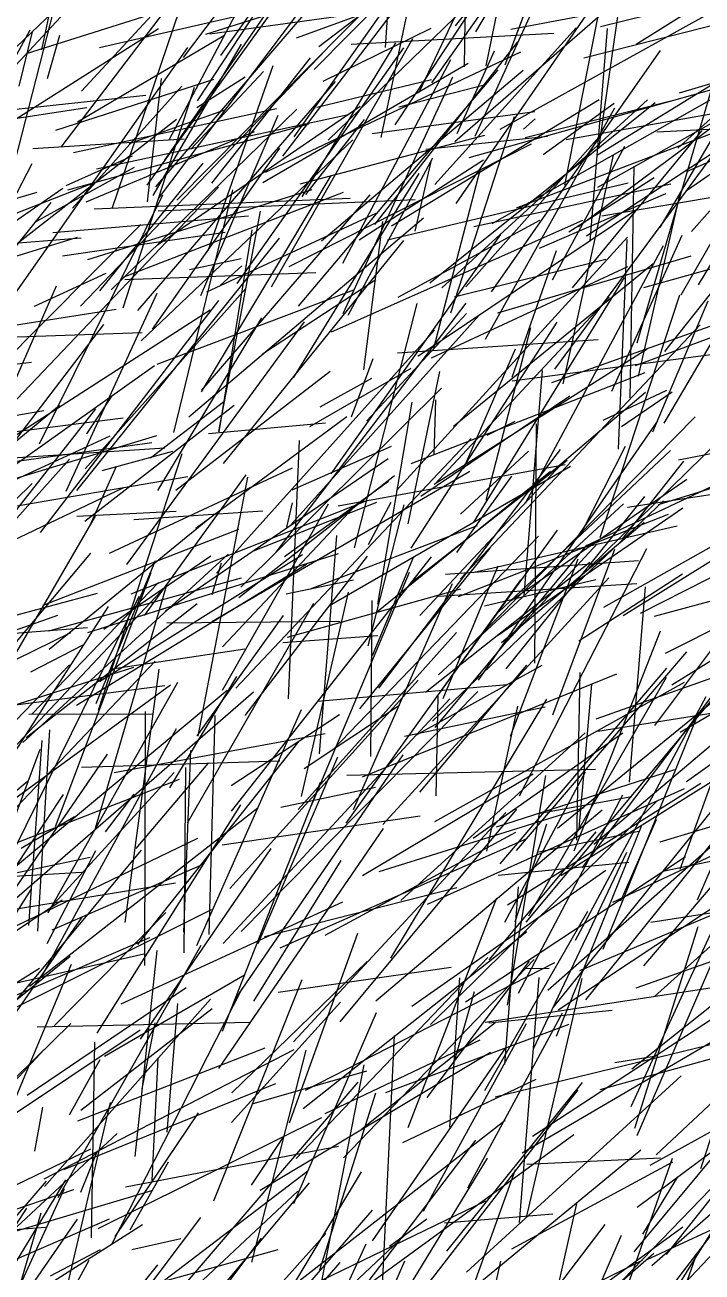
# Model space of a CAD drawing. Header units: metres. Extents: x 0 to 1019, y 0 to 619.
# Drawn here: x 760.2 to 811.9, y 203.3 to 298.4 of the extents above; entities that cross this region are included whole.
import ezdxf

# ---------------------------------------------------------------- set-up
doc = ezdxf.new("R2010")
doc.units = ezdxf.units.M

msp = doc.modelspace()

# ---------------------------------------------------------------- linework, layer by layer
at = {"color": 176}
for p, q in [((758.433, 295.654), (778.173, 314.459)), ((792.99, 289.482), (806.436, 301.183)), ((792.095, 247.022), (796.311, 257.131)), ((764.464, 209.368), (765.727, 212.516))]:
    msp.add_line(p, q, dxfattribs=at)
at = {"color": 109}
for p, q in [((794.588, 297.845), (804.332, 314.276)), ((793.845, 278.42), (804.371, 290.279)), ((791.416, 263.369), (807.675, 273.681)), ((782.55, 246.822), (796.991, 248.083))]:
    msp.add_line(p, q, dxfattribs=at)
at = {"color": 196}
for p, q in [((764.515, 293.338), (782.256, 312.511)), ((797.69, 284.44), (816.677, 291.679)), ((790.179, 273.129), (806.866, 284.341)), ((778.115, 200.282), (796.82, 214.856))]:
    msp.add_line(p, q, dxfattribs=at)
at = {"color": 96}
for p, q in [((790.275, 293.259), (799.372, 312.393)), ((793.283, 254.805), (809.287, 261.086)), ((797.934, 239.606), (807.633, 258.447)), ((796.809, 229.952), (802.952, 241.425))]:
    msp.add_line(p, q, dxfattribs=at)
at = {"color": 193}
for p, q in [((773.378, 292.597), (785.764, 311.499)), ((755.518, 227.758), (773.402, 236.371))]:
    msp.add_line(p, q, dxfattribs=at)
at = {"color": 20}
for p, q in [((761.498, 296.492), (764.463, 310.7)), ((808.662, 236.08), (820.43, 239.65))]:
    msp.add_line(p, q, dxfattribs=at)
at = {"color": 241}
for p, q in [((793.049, 298.325), (802.574, 310.189)), ((804.078, 259.286), (810.153, 277.796)), ((765.58, 237.133), (771.023, 255.685)), ((803.602, 235.907), (822.401, 251.837)), ((756.854, 234.961), (771.985, 240.872))]:
    msp.add_line(p, q, dxfattribs=at)
at = {"color": 162}
for p, q in [((771.193, 289.632), (781.77, 309.575)), ((765.805, 246.139), (772.208, 265.705)), ((781.414, 215.744), (798.481, 229.262))]:
    msp.add_line(p, q, dxfattribs=at)
at = {"color": 143}
msp.add_line((787.717, 296.662), (788.547, 310.029), dxfattribs=at)
at = {"color": 216}
for p, q in [((772.294, 295.901), (782.222, 309.05)), ((758.574, 253.122), (765.743, 255.062))]:
    msp.add_line(p, q, dxfattribs=at)
at = {"color": 126}
for p, q in [((775.157, 296.043), (783.879, 308.457)), ((792.014, 278.34), (807.696, 292.662)), ((775.117, 278.546), (776.744, 280.016)), ((798.364, 226.417), (800.199, 226.454))]:
    msp.add_line(p, q, dxfattribs=at)
at = {"color": 99}
for p, q in [((803.986, 288.922), (806.778, 308.536)), ((800.433, 278.933), (805.948, 289.14)), ((759.631, 224.116), (769.106, 235.46))]:
    msp.add_line(p, q, dxfattribs=at)
at = {"color": 129}
for p, q in [((752.147, 287.441), (770.636, 307.26)), ((782.631, 296.75), (792.425, 304.214)), ((778.481, 228.869), (793.147, 232.602)), ((761.134, 221.976), (777.366, 222.337))]:
    msp.add_line(p, q, dxfattribs=at)
at = {"color": 235}
for p, q in [((762.955, 289.071), (777.337, 307.918)), ((792.887, 267.773), (808.13, 280.188)), ((744.128, 253.991), (762.852, 269.385)), ((802.991, 258.657), (820.603, 266.976)), ((753.708, 194.453), (763.33, 210.302)), ((768.347, 204.993), (772.102, 205.834))]:
    msp.add_line(p, q, dxfattribs=at)
at = {"color": 94}
for p, q in [((770.875, 288.071), (784.486, 307.803)), ((760.798, 288.97), (772.339, 289.709)), ((784.714, 237.513), (798.018, 256.057)), ((802.48, 237.113), (803.45, 248.12)), ((768.69, 198.008), (785.616, 217.748))]:
    msp.add_line(p, q, dxfattribs=at)
at = {"color": 198}
for p, q in [((787.379, 289.811), (791.089, 307.468)), ((779.88, 288.381), (789.536, 301.011)), ((811.753, 211.185), (817.945, 229.945))]:
    msp.add_line(p, q, dxfattribs=at)
at = {"color": 221}
for p, q in [((791.231, 293.977), (800.613, 307.255)), ((797.361, 271.238), (813.879, 273.435))]:
    msp.add_line(p, q, dxfattribs=at)
at = {"color": 150}
for p, q in [((793.74, 295.19), (793.913, 307.805)), ((753.985, 274.418), (769.143, 274.92)), ((765.629, 246.637), (770.159, 257.539)), ((802.096, 235.407), (808.679, 252.184)), ((797.022, 231.289), (811.764, 240.568)), ((805.043, 231.489), (814.441, 235.915))]:
    msp.add_line(p, q, dxfattribs=at)
at = {"color": 122}
for p, q in [((806.814, 296.904), (823.746, 307.557)), ((774.452, 286.309), (781.974, 295.874))]:
    msp.add_line(p, q, dxfattribs=at)
at = {"color": 93}
for p, q in [((783.323, 289.606), (801.316, 307.003)), ((790.4, 262.457), (801.757, 270.105)), ((779.062, 196.611), (789.191, 206.081))]:
    msp.add_line(p, q, dxfattribs=at)
at = {"color": 252}
for p, q in [((794.545, 289.896), (802.059, 306.408)), ((772.757, 279.743), (776.701, 280.565)), ((780.187, 260.075), (780.622, 261.95)), ((771.026, 252.783), (784.238, 252.906)), ((807.904, 211.441), (827.585, 222.309))]:
    msp.add_line(p, q, dxfattribs=at)
at = {"color": 191}
for p, q in [((788.435, 290.761), (798.088, 305.367)), ((776.379, 278.662), (789.116, 296.644)), ((786.702, 250.308), (789.871, 257.858))]:
    msp.add_line(p, q, dxfattribs=at)
at = {"color": 11}
for p, q in [((795.394, 295.267), (797.326, 304.712)), ((807.944, 229.974), (819.199, 231.711))]:
    msp.add_line(p, q, dxfattribs=at)
at = {"color": 244}
for p, q in [((769.533, 286.163), (782.507, 304.23)), ((772.35, 227.615), (772.482, 241.755)), ((787.721, 216.973), (801.713, 222.187))]:
    msp.add_line(p, q, dxfattribs=at)
at = {"color": 77}
for p, q in [((780.739, 289.852), (790.849, 304.188)), ((750.474, 240.52), (765.224, 258.089)), ((808.023, 203.782), (820.002, 214.293))]:
    msp.add_line(p, q, dxfattribs=at)
at = {"color": 238}
for p, q in [((793.101, 284.754), (806.18, 303.732)), ((774.49, 254.938), (775.192, 257.376)), ((782.392, 200.22), (786.083, 219.076))]:
    msp.add_line(p, q, dxfattribs=at)
at = {"color": 84}
for p, q in [((796.841, 295.351), (800.094, 303.98)), ((810.012, 288.984), (815.52, 293.964)), ((788.534, 262.888), (806.162, 282.199)), ((765.011, 252.05), (784.124, 258.073)), ((808.849, 233.841), (821.894, 236.582)), ((807.333, 206.182), (810.011, 210.534))]:
    msp.add_line(p, q, dxfattribs=at)
at = {"color": 236}
for p, q in [((801.385, 286.163), (804.818, 303.566)), ((750.503, 187.494), (764.212, 207.32))]:
    msp.add_line(p, q, dxfattribs=at)
at = {"color": 40}
for p, q in [((770.398, 285.159), (783.697, 302.807)), ((782.044, 238.818), (789.53, 256.651)), ((766.341, 236.862), (768.531, 239.734))]:
    msp.add_line(p, q, dxfattribs=at)
at = {"color": 130}
for p, q in [((771.779, 285.023), (788.43, 301.825)), ((793.662, 264.523), (797.628, 273.695))]:
    msp.add_line(p, q, dxfattribs=at)
at = {"color": 57}
for p, q in [((760.318, 296.199), (774.586, 300.714)), ((795.471, 267.104), (797.587, 268.165)), ((776.996, 245.732), (786.328, 257.865)), ((786.587, 242.592), (786.687, 254.49))]:
    msp.add_line(p, q, dxfattribs=at)
at = {"color": 33}
for p, q in [((765.898, 296.67), (784.826, 301.009)), ((788.151, 283.054), (804.008, 292.705)), ((780.319, 246.999), (781.157, 266.691)), ((802.712, 259.753), (806.007, 266.262)), ((760.505, 229.702), (761.519, 243.825))]:
    msp.add_line(p, q, dxfattribs=at)
at = {"color": 76}
for p, q in [((773.99, 297.678), (784.709, 301.072)), ((786.957, 223.964), (804.234, 238.516)), ((762.265, 200.24), (779.508, 204.99))]:
    msp.add_line(p, q, dxfattribs=at)
at = {"color": 23}
for p, q in [((782.257, 294.983), (788.071, 300.855)), ((776.947, 199.822), (795.35, 208.718))]:
    msp.add_line(p, q, dxfattribs=at)
at = {"color": 54}
msp.add_line((802.822, 295.871), (822.413, 300.82), dxfattribs=at)
at = {"color": 88}
for p, q in [((758.583, 284.624), (762.429, 299.62)), ((777.663, 223.932), (784.332, 234.677))]:
    msp.add_line(p, q, dxfattribs=at)
at = {"color": 115}
for p, q in [((774.298, 297.715), (792.458, 300.202)), ((780.354, 279.955), (798.831, 289.317)), ((774.824, 256.579), (791.448, 275.116)), ((767.84, 229.948), (770.448, 249.246))]:
    msp.add_line(p, q, dxfattribs=at)
at = {"color": 105}
for p, q in [((780.926, 297.391), (787.977, 299.956)), ((765.269, 205.891), (765.533, 220.82))]:
    msp.add_line(p, q, dxfattribs=at)
at = {"color": 3}
msp.add_line((796.444, 290.434), (813.495, 299.858), dxfattribs=at)
at = {"color": 14}
for p, q in [((797.277, 298.054), (809.311, 300.35)), ((796.297, 233.547), (806.265, 234.526))]:
    msp.add_line(p, q, dxfattribs=at)
at = {"color": 144}
for p, q in [((804.103, 298.251), (812.885, 300.445)), ((756.689, 235.723), (770.125, 249.859)), ((758.896, 233.605), (765.168, 234.916))]:
    msp.add_line(p, q, dxfattribs=at)
at = {"color": 63}
for p, q in [((766.867, 284.391), (771.992, 299.514)), ((808.086, 267.362), (812.318, 277.331)), ((774.199, 267.219), (783.132, 268.042)), ((779.732, 238.733), (786.939, 240.25)), ((798.137, 212.37), (816.509, 223.15))]:
    msp.add_line(p, q, dxfattribs=at)
at = {"color": 70}
for p, q in [((770.199, 286.04), (781.617, 299.32)), ((747.756, 244.236), (763.697, 252.058))]:
    msp.add_line(p, q, dxfattribs=at)
at = {"color": 98}
for p, q in [((810.124, 293.199), (829.359, 299.027)), ((808.667, 282.932), (815.53, 294.713)), ((806.364, 269.916), (806.669, 287.625)), ((785.115, 268.499), (786.774, 272.95))]:
    msp.add_line(p, q, dxfattribs=at)
at = {"color": 124}
for p, q in [((750.471, 279.469), (760.615, 298)), ((776.522, 254.722), (788.389, 264.014)), ((755.939, 231.269), (775.641, 247.663)), ((800.089, 224.764), (814.541, 237.525))]:
    msp.add_line(p, q, dxfattribs=at)
at = {"color": 73}
for p, q in [((759.05, 290.913), (770.395, 298.103)), ((765.002, 280.499), (782.117, 285.834)), ((796.344, 250.696), (803.838, 258.816)), ((768.599, 212.096), (770.286, 227.797))]:
    msp.add_line(p, q, dxfattribs=at)
at = {"color": 161}
for p, q in [((759.762, 293.711), (760.772, 297.852)), ((764.221, 291.005), (775.38, 297.576)), ((779.366, 258.174), (793.863, 277.165))]:
    msp.add_line(p, q, dxfattribs=at)
at = {"color": 132}
for p, q in [((782.958, 294.09), (791.176, 298.128)), ((791.089, 278.705), (808.269, 292.458)), ((783.432, 254.12), (801.825, 264.74)), ((798.648, 230.442), (809.134, 248.649)), ((809.146, 204.612), (821.529, 220.259))]:
    msp.add_line(p, q, dxfattribs=at)
at = {"color": 237}
for p, q in [((785.074, 296.911), (800.547, 297.756)), ((750.578, 209.375), (763.701, 222.239))]:
    msp.add_line(p, q, dxfattribs=at)
at = {"color": 159}
for p, q in [((791.46, 286.223), (802.239, 298.174)), ((803.038, 282.305), (818.004, 292.169)), ((764.793, 264.521), (777.065, 278.292)), ((795.295, 222.343), (814.283, 225.236))]:
    msp.add_line(p, q, dxfattribs=at)
at = {"color": 169}
msp.add_line((803.318, 281.875), (804.641, 298.111), dxfattribs=at)
at = {"color": 82}
for p, q in [((803.883, 288.464), (819.739, 298.228)), ((769.542, 284.901), (770.621, 294.304)), ((806.153, 261.606), (820.594, 263.844))]:
    msp.add_line(p, q, dxfattribs=at)
at = {"color": 79}
msp.add_line((761.926, 294.288), (762.869, 297.607), dxfattribs=at)
at = {"color": 41}
for p, q in [((769.995, 285.374), (776.732, 296.925)), ((769.267, 190.741), (783.157, 206.225))]:
    msp.add_line(p, q, dxfattribs=at)
at = {"color": 251}
for p, q in [((779.004, 278.405), (789.782, 297.354)), ((770.321, 281.616), (785.782, 292.19)), ((787.495, 237.398), (804.752, 256.213)), ((784.24, 222.36), (797.732, 238.567))]:
    msp.add_line(p, q, dxfattribs=at)
at = {"color": 184}
for p, q in [((781.355, 285.264), (788.502, 297.014)), ((790.79, 288.906), (800.054, 289.893)), ((792.194, 207.042), (800.474, 207.732))]:
    msp.add_line(p, q, dxfattribs=at)
at = {"color": 200}
for p, q in [((786.886, 283.172), (797.797, 297.092)), ((795.329, 274.421), (805.198, 292.051))]:
    msp.add_line(p, q, dxfattribs=at)
at = {"color": 8}
for p, q in [((758.945, 277.165), (772.616, 296.65)), ((774.079, 278.021), (787.005, 284.022)), ((787.019, 253.594), (800.3, 264.36)), ((775.83, 232.517), (790.198, 248.428))]:
    msp.add_line(p, q, dxfattribs=at)
at = {"color": 123}
for p, q in [((764.45, 276.927), (783.181, 296.497)), ((791.563, 239.596), (791.734, 247.207))]:
    msp.add_line(p, q, dxfattribs=at)
at = {"color": 1}
for p, q in [((778.554, 287.165), (798.02, 296.319)), ((795.799, 278.034), (808.683, 296.426)), ((802.45, 251.421), (810.355, 256.534)), ((811.497, 231.658), (817.44, 245.415)), ((767.018, 241.38), (783.109, 244.354))]:
    msp.add_line(p, q, dxfattribs=at)
at = {"color": 22}
for p, q in [((793.166, 290.112), (796.012, 296.402)), ((803.89, 244.518), (815.178, 246.335)), ((768.821, 228.262), (781.131, 243.772)), ((793.979, 209.695), (801.214, 223.046)), ((808.405, 199.638), (816.12, 212.043)), ((776.672, 196.439), (786.711, 207.989))]:
    msp.add_line(p, q, dxfattribs=at)
at = {"color": 12}
for p, q in [((802.421, 283.007), (820.658, 296.607)), ((767.826, 278.965), (782.398, 279.508)), ((761.595, 254.123), (776.508, 259.923)), ((780.23, 251.686), (793.446, 255.381)), ((784.502, 211.997), (799.057, 227.104)), ((793.007, 219.551), (794.491, 224.674))]:
    msp.add_line(p, q, dxfattribs=at)
at = {"color": 17}
for p, q in [((772.851, 288.897), (778.393, 294.841)), ((764.929, 267.203), (766.845, 270.099)), ((768.308, 254.989), (786.312, 262.116)), ((775.268, 250.97), (785.344, 261.666)), ((761.678, 210.397), (780.736, 220.248))]:
    msp.add_line(p, q, dxfattribs=at)
at = {"color": 29}
msp.add_line((774.177, 281.186), (779.132, 295.297), dxfattribs=at)
at = {"color": 185}
for p, q in [((778.344, 286.361), (794.003, 295.476)), ((780.723, 208.516), (787.011, 223.076))]:
    msp.add_line(p, q, dxfattribs=at)
at = {"color": 62}
for p, q in [((781.071, 276.94), (796.309, 294.946)), ((781.943, 267.757), (789.662, 272.2)), ((768.68, 235.574), (774.17, 242.06))]:
    msp.add_line(p, q, dxfattribs=at)
at = {"color": 6}
for p, q in [((782.827, 281.913), (798.209, 294.93)), ((771.565, 267.315), (776.062, 285.798))]:
    msp.add_line(p, q, dxfattribs=at)
at = {"color": 187}
for p, q in [((784.454, 280.224), (792.695, 295.758)), ((760.947, 212.503), (761.57, 215.85))]:
    msp.add_line(p, q, dxfattribs=at)
at = {"color": 146}
for p, q in [((811.59, 278.574), (821.8, 295.513)), ((776.677, 255.512), (791.983, 270.695))]:
    msp.add_line(p, q, dxfattribs=at)
at = {"color": 215}
for p, q in [((762.56, 290.361), (774.625, 294.247)), ((758.62, 230.835), (771.693, 232.966)), ((782.7, 203.457), (786.961, 216.946)), ((749.654, 204.697), (763.936, 209.582))]:
    msp.add_line(p, q, dxfattribs=at)
at = {"color": 178}
for p, q in [((768.808, 276.612), (783.888, 294.059)), ((760.036, 243.671), (775.699, 258.028))]:
    msp.add_line(p, q, dxfattribs=at)
at = {"color": 210}
for p, q in [((773.325, 292.078), (776.989, 294.414)), ((801.967, 278.324), (811.825, 290.307)), ((794.464, 256.662), (809.959, 260.19))]:
    msp.add_line(p, q, dxfattribs=at)
at = {"color": 53}
for p, q in [((782.469, 292.11), (791.209, 294.211)), ((787.124, 254.214), (789.744, 269.609))]:
    msp.add_line(p, q, dxfattribs=at)
at = {"color": 157}
for p, q in [((784.488, 276.379), (792.842, 294.422)), ((794.082, 288.265), (813.697, 293.756)), ((791.484, 244.815), (803.074, 258.701)), ((766.214, 252.309), (774.387, 257.901)), ((753.907, 204.742), (769.871, 209.503)), ((790.922, 192.55), (810.38, 206.729))]:
    msp.add_line(p, q, dxfattribs=at)
at = {"color": 121}
for p, q in [((806.901, 274.132), (812.688, 293.893)), ((769.927, 275.183), (779.641, 288.981)), ((797.236, 244.133), (802.389, 257.669)), ((797.585, 229.985), (800, 237.459)), ((779.679, 228.006), (798.493, 236.334))]:
    msp.add_line(p, q, dxfattribs=at)
at = {"color": 46}
for p, q in [((810.695, 287.209), (826.911, 294.42)), ((772.717, 268.493), (790.599, 283.684)), ((745.164, 202.504), (761.671, 220.264))]:
    msp.add_line(p, q, dxfattribs=at)
at = {"color": 91}
msp.add_line((756.428, 291.614), (769.434, 293.021), dxfattribs=at)
at = {"color": 214}
for p, q in [((763.822, 284.406), (772.18, 293.714)), ((763.339, 262.822), (770.299, 277.925)), ((773.229, 259.997), (784.768, 268.519))]:
    msp.add_line(p, q, dxfattribs=at)
at = {"color": 173}
for p, q in [((767.698, 276.799), (773.127, 293.629)), ((781.032, 238.543), (793.129, 252.048))]:
    msp.add_line(p, q, dxfattribs=at)
at = {"color": 243}
for p, q in [((788.723, 292.149), (795.344, 293.831)), ((758.852, 209.61), (765.219, 212.685))]:
    msp.add_line(p, q, dxfattribs=at)
at = {"color": 194}
for p, q in [((795.84, 283.237), (813.976, 293.533)), ((745.431, 289.124), (764.932, 292.082)), ((780.897, 211.952), (795.504, 227.278)), ((787.456, 201.704), (788.381, 221.313)), ((803.418, 194.887), (821.49, 214.056))]:
    msp.add_line(p, q, dxfattribs=at)
at = {"color": 67}
for p, q in [((763.92, 288.65), (779.384, 292.018)), ((773.332, 244.167), (779.922, 253.345)), ((751.6, 199.335), (767.251, 213.84))]:
    msp.add_line(p, q, dxfattribs=at)
at = {"color": 166}
for p, q in [((798.365, 289.793), (810.078, 292.754)), ((775.267, 247.652), (783.366, 261.872))]:
    msp.add_line(p, q, dxfattribs=at)
at = {"color": 56}
for p, q in [((799.736, 288.507), (805.146, 292.419)), ((753.892, 262.096), (770.253, 267.072)), ((775.263, 221.659), (782.746, 240.637)), ((797.846, 224.539), (805.817, 239.664))]:
    msp.add_line(p, q, dxfattribs=at)
at = {"color": 19}
for p, q in [((801.493, 289.636), (815.31, 292.089)), ((785.707, 282.006), (795.172, 288.096)), ((806.774, 272.414), (822.327, 278.208)), ((793.427, 256.133), (811.712, 275.522))]:
    msp.add_line(p, q, dxfattribs=at)
at = {"color": 21}
for p, q in [((803.899, 286.004), (815.51, 292.547)), ((799.46, 281.366), (809.081, 285.538)), ((762.063, 250.79), (774.296, 260.806)), ((788.104, 227.227), (800.009, 246.958)), ((806.895, 213.701), (813.216, 228.238)), ((798.224, 190.344), (802.305, 208.511)), ((750.386, 192.758), (760.341, 208.156))]:
    msp.add_line(p, q, dxfattribs=at)
at = {"color": 34}
for p, q in [((752.17, 275.921), (771.76, 291.187)), ((783.568, 264.149), (796.492, 282.414)), ((755.757, 262.006), (766.696, 267.039)), ((795.58, 222.275), (805.001, 223.263))]:
    msp.add_line(p, q, dxfattribs=at)
at = {"color": 141}
for p, q in [((765.656, 287.401), (784.881, 291.565)), ((788.629, 273.371), (803.933, 274.385)), ((765.195, 260.276), (767.181, 264.736)), ((798.915, 213.639), (818.39, 226.376))]:
    msp.add_line(p, q, dxfattribs=at)
at = {"color": 170}
msp.add_line((766.791, 278.192), (780.936, 291.962), dxfattribs=at)
at = {"color": 250}
for p, q in [((768.179, 289.339), (775.534, 291.937)), ((777.548, 216.109), (786.275, 218.633)), ((771.263, 189.085), (784.248, 203.999))]:
    msp.add_line(p, q, dxfattribs=at)
at = {"color": 68}
for p, q in [((773.615, 277.748), (779.526, 291.498)), ((787.857, 281.993), (806.217, 286.339)), ((758.308, 196.988), (761.44, 207.806))]:
    msp.add_line(p, q, dxfattribs=at)
at = {"color": 188}
for p, q in [((781.64, 285.451), (786.103, 291.162)), ((746.892, 251.021), (764.98, 252.435)), ((758.798, 231.144), (777.634, 247.52)), ((769.016, 221.036), (778.977, 235.579)), ((806.711, 214.249), (811.557, 229.624)), ((806.913, 208.229), (819.667, 217.746)), ((792.724, 191.464), (804.451, 206.916))]:
    msp.add_line(p, q, dxfattribs=at)
at = {"color": 49}
for p, q in [((786.698, 290.099), (799.089, 291.782)), ((786.061, 272.086), (787.49, 283.388)), ((789.653, 255.861), (801.573, 265.198)), ((771.262, 240.2), (776.355, 248.693))]:
    msp.add_line(p, q, dxfattribs=at)
at = {"color": 192}
msp.add_line((792.699, 276.43), (797.546, 291.396), dxfattribs=at)
at = {"color": 47}
msp.add_line((798.242, 290.434), (799.108, 291.23), dxfattribs=at)
at = {"color": 36}
for p, q in [((763.476, 285.807), (781.851, 290.834)), ((756.99, 222.215), (774.433, 230.934))]:
    msp.add_line(p, q, dxfattribs=at)
at = {"color": 217}
for p, q in [((764.864, 284.905), (777.701, 290.254)), ((786.71, 205.662), (796.879, 220.375))]:
    msp.add_line(p, q, dxfattribs=at)
at = {"color": 147}
for p, q in [((800.628, 272.127), (814.226, 290.573)), ((766.657, 258.094), (780.614, 264.607)), ((808.351, 212.223), (821.964, 224.98))]:
    msp.add_line(p, q, dxfattribs=at)
at = {"color": 60}
for p, q in [((808.411, 290.234), (822.284, 290.952)), ((794.447, 283.023), (809.477, 286.274))]:
    msp.add_line(p, q, dxfattribs=at)
at = {"color": 74}
for p, q in [((769.075, 274.302), (785.203, 289.617)), ((803.229, 256.99), (813.188, 266.709)), ((780.386, 214.651), (785.591, 229.129))]:
    msp.add_line(p, q, dxfattribs=at)
at = {"color": 95}
for p, q in [((781.204, 286.277), (795.283, 289.966)), ((809.001, 273.479), (820.055, 287.408)), ((750.592, 249.971), (765.6, 269.101)), ((761.478, 225.783), (771.768, 244.74))]:
    msp.add_line(p, q, dxfattribs=at)
at = {"color": 224}
for p, q in [((763.338, 286.144), (768.412, 288.4)), ((775.004, 267.391), (778.18, 284.173))]:
    msp.add_line(p, q, dxfattribs=at)
at = {"color": 253}
for p, q in [((784.848, 276.261), (791.309, 288.254)), ((797.366, 271.531), (800.744, 281.187)), ((775.001, 218.8), (787.549, 237.1))]:
    msp.add_line(p, q, dxfattribs=at)
at = {"color": 233}
for p, q in [((801.247, 271.015), (805.088, 288.46)), ((752.888, 260.572), (772.636, 263.948)), ((808.216, 224.287), (827.522, 241.654))]:
    msp.add_line(p, q, dxfattribs=at)
at = {"color": 231}
for p, q in [((810.264, 277.797), (816.64, 288.937)), ((810.18, 244.454), (823.571, 252.316)), ((788.867, 231.617), (802.938, 244.399)), ((790.596, 207.931), (798.467, 222.228)), ((783.097, 215.361), (794.936, 220.991))]:
    msp.add_line(p, q, dxfattribs=at)
at = {"color": 175}
for p, q in [((810.737, 285.807), (814.864, 288.673)), ((752.735, 281.205), (764.491, 282.156)), ((808.223, 253.299), (826.323, 258.195)), ((802.516, 226.283), (812.502, 230.471))]:
    msp.add_line(p, q, dxfattribs=at)
at = {"color": 42}
for p, q in [((756.349, 279.361), (760.768, 287.819)), ((798.461, 207.445), (802.697, 225.66))]:
    msp.add_line(p, q, dxfattribs=at)
at = {"color": 125}
for p, q in [((760.962, 283.347), (768.555, 287.546)), ((789.714, 223.544), (804.504, 233.928)), ((792.611, 214.333), (793.381, 225.708)), ((777.504, 204.04), (781.651, 220.204))]:
    msp.add_line(p, q, dxfattribs=at)
at = {"color": 75}
for p, q in [((765.907, 278.114), (773.797, 287.848)), ((791.464, 263.359), (804.753, 277.623)), ((789.656, 258.494), (800.804, 275.709)), ((769.773, 265.381), (775.358, 269.642)), ((770.922, 253.712), (787.919, 265.327)), ((784.756, 241.179), (803.712, 241.618)), ((789.029, 213.149), (799.209, 217.994))]:
    msp.add_line(p, q, dxfattribs=at)
at = {"color": 213}
for p, q in [((789.972, 282.66), (791.212, 288.064)), ((777.635, 258.279), (787.037, 262.002)), ((789.162, 244.148), (799.89, 246.381)), ((800.516, 223.483), (816.106, 242.818))]:
    msp.add_line(p, q, dxfattribs=at)
at = {"color": 156}
for p, q in [((791.402, 273.735), (794.946, 287.411)), ((804.214, 283.829), (820.768, 286.612))]:
    msp.add_line(p, q, dxfattribs=at)
at = {"color": 44}
for p, q in [((753.378, 281.648), (765.642, 286.41)), ((798.522, 262.722), (807.545, 270.373))]:
    msp.add_line(p, q, dxfattribs=at)
at = {"color": 155}
for p, q in [((773.663, 270.41), (783.561, 286.901)), ((773.308, 228.17), (781.307, 246.167)), ((761.698, 209.807), (774.351, 224.101)), ((792.385, 204.876), (802.723, 217.743))]:
    msp.add_line(p, q, dxfattribs=at)
at = {"color": 111}
for p, q in [((780.685, 271.459), (790.284, 287.05)), ((769.341, 201.519), (781.774, 210.992))]:
    msp.add_line(p, q, dxfattribs=at)
at = {"color": 117}
for p, q in [((801.68, 282.609), (808.187, 286.737)), ((795.614, 227.099), (803.778, 236.851)), ((807.672, 204.25), (815.907, 208.081))]:
    msp.add_line(p, q, dxfattribs=at)
at = {"color": 172}
for p, q in [((741.558, 279.804), (761.137, 285.641)), ((749.712, 273.985), (767.168, 276.696)), ((780.498, 260.285), (794.84, 276.247)), ((761.903, 230.791), (771.59, 241.364))]:
    msp.add_line(p, q, dxfattribs=at)
at = {"color": 183}
for p, q in [((749.701, 276.645), (763.082, 285.945)), ((747.827, 253.619), (767.752, 263.112)), ((810.176, 234.012), (814.213, 245.143))]:
    msp.add_line(p, q, dxfattribs=at)
at = {"color": 16}
for p, q in [((757.8, 267.977), (774.965, 286.021)), ((766.261, 219.742), (776.945, 225.938))]:
    msp.add_line(p, q, dxfattribs=at)
at = {"color": 133}
for p, q in [((761.307, 266.428), (770.713, 285.436)), ((785.332, 258.502), (790.108, 277.14)), ((783.671, 243.074), (799.386, 259.408)), ((796.447, 234.401), (809.171, 249.326)), ((795.422, 235.373), (797.811, 246.434)), ((751.037, 200.627), (766.647, 207.335))]:
    msp.add_line(p, q, dxfattribs=at)
at = {"color": 18}
for p, q in [((767.687, 279.159), (784.493, 285.639)), ((799.106, 249.713), (799.224, 267.955))]:
    msp.add_line(p, q, dxfattribs=at)
at = {"color": 35}
msp.add_line((773.707, 270.541), (786.546, 285.432), dxfattribs=at)
at = {"color": 50}
for p, q in [((806.995, 271.597), (810.165, 285.412)), ((797.001, 223.63), (799.923, 241.158)), ((777.263, 196.653), (785.887, 210.928)), ((768.283, 193.865), (781.9, 210.08))]:
    msp.add_line(p, q, dxfattribs=at)
at = {"color": 160}
for p, q in [((749.056, 268.475), (762.194, 284.838)), ((783.252, 190.778), (789.187, 204.129))]:
    msp.add_line(p, q, dxfattribs=at)
at = {"color": 242}
for p, q in [((765.477, 284.362), (785.009, 285.183)), ((805.698, 267.771), (809.561, 270.411)), ((805.797, 259.223), (810.462, 265.116)), ((750.991, 221.372), (763.133, 239.689))]:
    msp.add_line(p, q, dxfattribs=at)
at = {"color": 232}
for p, q in [((770.357, 284.203), (789.958, 285.077)), ((753.544, 267.567), (769.044, 283.155)), ((759.904, 235.612), (763.992, 238.014)), ((804.09, 217.199), (820.416, 221.755))]:
    msp.add_line(p, q, dxfattribs=at)
at = {"color": 102}
for p, q in [((762.324, 282.565), (777.261, 283.817)), ((753.172, 266.571), (767.703, 268.411))]:
    msp.add_line(p, q, dxfattribs=at)
at = {"color": 28}
for p, q in [((783.596, 274.991), (802.768, 283.496)), ((768.501, 260.679), (778.357, 261.324))]:
    msp.add_line(p, q, dxfattribs=at)
at = {"color": 240}
for p, q in [((788.684, 277.628), (799.469, 283.495)), ((791.757, 248.828), (805.861, 261.851)), ((764.246, 214.806), (778.539, 220.371)), ((787.324, 198.62), (795.497, 211.973))]:
    msp.add_line(p, q, dxfattribs=at)
at = {"color": 72}
for p, q in [((811.054, 282.639), (812.438, 284.196)), ((786.275, 268.197), (793.875, 276.385)), ((785.257, 238.551), (792.828, 255.778)), ((748.726, 243.105), (768.505, 249.414))]:
    msp.add_line(p, q, dxfattribs=at)
at = {"color": 65}
for p, q in [((763.074, 280.776), (775.487, 282.59)), ((756.998, 246.221), (770.878, 248.019)), ((764.808, 196.957), (770.344, 203.831))]:
    msp.add_line(p, q, dxfattribs=at)
at = {"color": 254}
for p, q in [((775.017, 267.35), (777.537, 282.76)), ((792.946, 277.646), (804.511, 280.533)), ((762.536, 237.269), (769.842, 256.626))]:
    msp.add_line(p, q, dxfattribs=at)
at = {"color": 234}
for p, q in [((748.452, 277.341), (764.215, 282.209)), ((805.482, 266.041), (806.13, 282.014)), ((748.977, 248.954), (763.608, 265.271)), ((775.249, 235.861), (790.337, 238.072))]:
    msp.add_line(p, q, dxfattribs=at)
at = {"color": 197}
for p, q in [((764.17, 262.877), (779.612, 282.133)), ((807.418, 278.365), (816.694, 280.958)), ((804.36, 253.993), (814.786, 259.863)), ((767.548, 223.744), (784.459, 231.517))]:
    msp.add_line(p, q, dxfattribs=at)
at = {"color": 138}
for p, q in [((775.355, 264.934), (789.107, 281.956)), ((805.66, 231.594), (808.37, 237.787))]:
    msp.add_line(p, q, dxfattribs=at)
at = {"color": 219}
for p, q in [((798.396, 261.925), (808.921, 281.567)), ((791.301, 245.283), (808.921, 262.096)), ((804.307, 227.913), (811.531, 245.766)), ((763.162, 211.104), (779.332, 217.655)), ((808.7, 196.937), (811.462, 204.672))]:
    msp.add_line(p, q, dxfattribs=at)
at = {"color": 51}
for p, q in [((804.956, 270.443), (810.326, 282.348)), ((754.689, 225.22), (761.366, 243.148))]:
    msp.add_line(p, q, dxfattribs=at)
at = {"color": 25}
for p, q in [((796.277, 276.431), (811.02, 280.785)), ((789.671, 264.943), (807.499, 271.888)), ((793.426, 261.073), (798.603, 265.884)), ((759.431, 235.589), (768.913, 254.82)), ((785.945, 233.529), (798.964, 241.265))]:
    msp.add_line(p, q, dxfattribs=at)
at = {"color": 227}
for p, q in [((791.203, 273.007), (806.199, 279.951)), ((781.99, 255.383), (794.719, 260.214)), ((790.748, 199.08), (807.183, 212.591)), ((757.404, 190.176), (765.102, 204.182))]:
    msp.add_line(p, q, dxfattribs=at)
at = {"color": 180}
msp.add_line((760.941, 276.944), (766.403, 279.446), dxfattribs=at)
at = {"color": 136}
for p, q in [((778.331, 273.291), (786.972, 278.973)), ((764.77, 260.549), (776.173, 269.398)), ((805.839, 253.335), (823.162, 264.159)), ((760.541, 225.077), (778.003, 238.709))]:
    msp.add_line(p, q, dxfattribs=at)
at = {"color": 171}
for p, q in [((794.452, 260.453), (805.927, 279.114)), ((778.005, 228.342), (784.074, 242.574))]:
    msp.add_line(p, q, dxfattribs=at)
at = {"color": 208}
for p, q in [((758.452, 268.925), (762.603, 278.492)), ((762.021, 252.19), (776.734, 256.215)), ((799.038, 195.71), (815.654, 212.874))]:
    msp.add_line(p, q, dxfattribs=at)
at = {"color": 206}
for p, q in [((770.279, 272.508), (785.284, 278.19)), ((756.599, 262.833), (770.098, 272.419))]:
    msp.add_line(p, q, dxfattribs=at)
at = {"color": 203}
for p, q in [((800.389, 271.118), (819.772, 278.003)), ((780.697, 220.848), (796.883, 238.333)), ((762.344, 192.536), (773.625, 207.434))]:
    msp.add_line(p, q, dxfattribs=at)
at = {"color": 163}
msp.add_line((761.39, 259.683), (774.993, 277.363), dxfattribs=at)
at = {"color": 120}
for p, q in [((808.966, 268.012), (814.518, 277.463)), ((765.884, 248.319), (781.377, 258.004)), ((781.293, 239.537), (784.873, 255.121))]:
    msp.add_line(p, q, dxfattribs=at)
at = {"color": 190}
for p, q in [((758.031, 266.174), (774.332, 276.663)), ((767.987, 257.247), (781.534, 275.742)), ((795.26, 254.089), (803.745, 256.087)), ((775.928, 240.376), (784.188, 245.797))]:
    msp.add_line(p, q, dxfattribs=at)
at = {"color": 39}
for p, q in [((770.346, 262.88), (778.278, 276.046)), ((763.599, 215.271), (765.949, 219.497)), ((789.894, 201.011), (802.397, 217.171))]:
    msp.add_line(p, q, dxfattribs=at)
at = {"color": 48}
for p, q in [((756.256, 262.511), (766.224, 275.548)), ((780.126, 254.997), (785.27, 256.076)), ((808.26, 244.964), (816.249, 255.639)), ((761.986, 230.668), (771.868, 248.262)), ((766.829, 205.417), (776.772, 224.897))]:
    msp.add_line(p, q, dxfattribs=at)
at = {"color": 247}
for p, q in [((795.385, 262.133), (798.796, 275.321)), ((786.418, 258.773), (788.148, 261.984)), ((765.706, 221.505), (776.665, 238.903)), ((762.216, 196.97), (766.722, 216.215)), ((798.086, 188.646), (805.702, 206.085))]:
    msp.add_line(p, q, dxfattribs=at)
at = {"color": 226}
for p, q in [((742.728, 270.618), (760.699, 272.668)), ((791.755, 254.832), (806.869, 255.784)), ((802.982, 224.031), (815.924, 240.136))]:
    msp.add_line(p, q, dxfattribs=at)
at = {"color": 85}
for p, q in [((798.286, 254.874), (799.676, 272.042)), ((810.065, 265.211), (828.441, 268.868)), ((787.201, 247.798), (801.049, 266.015))]:
    msp.add_line(p, q, dxfattribs=at)
at = {"color": 71}
for p, q in [((771.72, 262.917), (783.493, 271.97)), ((786.389, 251.024), (789.124, 261.798))]:
    msp.add_line(p, q, dxfattribs=at)
at = {"color": 182}
msp.add_line((782.723, 269.25), (786.657, 271.457), dxfattribs=at)
at = {"color": 104}
for p, q in [((789.426, 260.335), (791.847, 271.963)), ((800.748, 221.264), (807.224, 237.27)), ((762.165, 202.995), (765.971, 204.996))]:
    msp.add_line(p, q, dxfattribs=at)
at = {"color": 165}
for p, q in [((804.296, 268.238), (809.168, 270.542)), ((776.221, 224.048), (789.059, 242.734))]:
    msp.add_line(p, q, dxfattribs=at)
at = {"color": 100}
msp.add_line((791.414, 265.598), (791.552, 269.783), dxfattribs=at)
at = {"color": 103}
msp.add_line((752.336, 267.367), (761.647, 268.968), dxfattribs=at)
at = {"color": 249}
for p, q in [((793.255, 250.111), (811.331, 268.489)), ((755.255, 238.908), (770.985, 255.602))]:
    msp.add_line(p, q, dxfattribs=at)
at = {"color": 225}
for p, q in [((794.8, 248.424), (808.475, 268.204)), ((760.767, 245.86), (770.394, 255.864)), ((799.392, 235.314), (807.036, 236.892))]:
    msp.add_line(p, q, dxfattribs=at)
at = {"color": 87}
for p, q in [((808.52, 261.818), (826.48, 267.348)), ((800.867, 223.285), (818.989, 235.257))]:
    msp.add_line(p, q, dxfattribs=at)
at = {"color": 135}
for p, q in [((755.355, 264.521), (769.88, 266.548)), ((774.253, 229.029), (774.716, 245.712)), ((761.888, 228.342), (765.599, 235.425)), ((755.025, 216.626), (764.571, 230.348))]:
    msp.add_line(p, q, dxfattribs=at)
at = {"color": 222}
for p, q in [((776.281, 247.797), (794.234, 266.838)), ((750.102, 209.153), (768.987, 221.744))]:
    msp.add_line(p, q, dxfattribs=at)
at = {"color": 167}
for p, q in [((757.081, 265.227), (770.877, 266.134)), ((790.911, 231.33), (810.523, 240.143)), ((762.275, 229.373), (773.76, 234.361)), ((756.383, 224.602), (769.278, 227.54)), ((756.354, 206.311), (761.768, 206.694)), ((792.946, 188.069), (796.494, 204.103))]:
    msp.add_line(p, q, dxfattribs=at)
at = {"color": 90}
for p, q in [((766.099, 264.408), (771.472, 265.877)), ((754.407, 225.178), (766.496, 242.767))]:
    msp.add_line(p, q, dxfattribs=at)
at = {"color": 223}
msp.add_line((780.585, 262.936), (788.156, 266.27), dxfattribs=at)
at = {"color": 119}
for p, q in [((796.348, 253.638), (809.441, 265.923)), ((806.451, 215.9), (815.185, 234.92))]:
    msp.add_line(p, q, dxfattribs=at)
at = {"color": 118}
for p, q in [((784.087, 261.702), (801.408, 264.865)), ((802.703, 234.106), (815.642, 251.22))]:
    msp.add_line(p, q, dxfattribs=at)
at = {"color": 27}
for p, q in [((790.327, 253.349), (801.089, 264.83)), ((776.705, 229.256), (794.76, 247.56)), ((764.53, 241.784), (779.654, 242.257))]:
    msp.add_line(p, q, dxfattribs=at)
at = {"color": 45}
for p, q in [((769.321, 253.357), (777.086, 264.065)), ((791.647, 247.169), (800.813, 259.858))]:
    msp.add_line(p, q, dxfattribs=at)
at = {"color": 108}
for p, q in [((773.427, 244.147), (777.211, 263.908)), ((781.591, 217.152), (800.631, 226.886))]:
    msp.add_line(p, q, dxfattribs=at)
at = {"color": 246}
for p, q in [((774.459, 252.894), (794.15, 264.352)), ((742.382, 214.747), (761.316, 226.444))]:
    msp.add_line(p, q, dxfattribs=at)
at = {"color": 153}
for p, q in [((779.995, 257.848), (787.94, 263.583)), ((762.461, 222.075), (770.94, 230.703)), ((767.093, 205.994), (773.454, 215.425)), ((754.152, 189.795), (763.214, 209.663))]:
    msp.add_line(p, q, dxfattribs=at)
at = {"color": 13}
for p, q in [((793.15, 258.151), (797.342, 263.972)), ((790.326, 239.872), (798.479, 249.569)), ((796.078, 216.643), (814.693, 221.172))]:
    msp.add_line(p, q, dxfattribs=at)
at = {"color": 116}
for p, q in [((797.237, 254.466), (810.679, 263.743)), ((756.034, 222.911), (769.737, 228.781))]:
    msp.add_line(p, q, dxfattribs=at)
at = {"color": 5}
for p, q in [((807.167, 253.525), (826.825, 263.561)), ((781.5, 241.671), (788.767, 246.505)), ((790.805, 192.219), (797.622, 211.108))]:
    msp.add_line(p, q, dxfattribs=at)
at = {"color": 37}
for p, q in [((744.845, 247.917), (760.748, 263.408)), ((791.47, 237.649), (810.511, 248.275)), ((795.27, 217.133), (803.13, 230.811))]:
    msp.add_line(p, q, dxfattribs=at)
at = {"color": 112}
for p, q in [((796.255, 251.814), (810.374, 261.556)), ((769.357, 226.656), (769.39, 246.038)), ((765.783, 206.603), (782.845, 215.077)), ((768.222, 206.506), (771.155, 211.673)), ((788.004, 205.267), (790.852, 207.333))]:
    msp.add_line(p, q, dxfattribs=at)
at = {"color": 127}
for p, q in [((796.921, 249.29), (807.474, 262.432)), ((746.353, 228.868), (760.391, 240.703)), ((798.477, 211.501), (808.685, 211.978))]:
    msp.add_line(p, q, dxfattribs=at)
at = {"color": 78}
for p, q in [((757.956, 247.786), (765.588, 260.91)), ((806.312, 240.642), (807.529, 255.53)), ((790.431, 195.917), (807.317, 204.182))]:
    msp.add_line(p, q, dxfattribs=at)
at = {"color": 134}
for p, q in [((764.15, 260.924), (771.747, 261.314)), ((760.303, 244.045), (773.329, 254.261))]:
    msp.add_line(p, q, dxfattribs=at)
at = {"color": 248}
for p, q in [((796.543, 251.3), (807.442, 260.455)), ((748.931, 234.41), (763.595, 249.574)), ((772.313, 229.208), (772.863, 243.046))]:
    msp.add_line(p, q, dxfattribs=at)
at = {"color": 55}
for p, q in [((809.058, 250.464), (827.769, 259.902)), ((802.298, 236.208), (802.544, 249.009))]:
    msp.add_line(p, q, dxfattribs=at)
at = {"color": 145}
for p, q in [((782.679, 242.81), (783.999, 259.452)), ((800.463, 245.762), (805.19, 258.418)), ((761.19, 229.282), (762.106, 244.64))]:
    msp.add_line(p, q, dxfattribs=at)
at = {"color": 110}
msp.add_line((775.957, 238.418), (791.211, 257.826), dxfattribs=at)
at = {"color": 24}
for p, q in [((785.753, 246.237), (795.676, 258.473)), ((794.386, 236.373), (805.798, 244.398))]:
    msp.add_line(p, q, dxfattribs=at)
at = {"color": 228}
for p, q in [((764.13, 246.51), (781.682, 257.25)), ((750.903, 232.968), (764.521, 233.786)), ((806.821, 224.964), (815.904, 228.159)), ((806.671, 204.818), (821.479, 222.665))]:
    msp.add_line(p, q, dxfattribs=at)
at = {"color": 229}
for p, q in [((790.747, 247.511), (803.283, 257.412)), ((791.134, 222.162), (808.367, 239.159)), ((775.947, 214.691), (784.28, 223.849))]:
    msp.add_line(p, q, dxfattribs=at)
at = {"color": 151}
for p, q in [((792.269, 256.487), (807.007, 257.544)), ((799.349, 238.26), (806.493, 239.545))]:
    msp.add_line(p, q, dxfattribs=at)
at = {"color": 204}
for p, q in [((809.544, 248.049), (823.788, 256.915)), ((802.19, 228.582), (812.153, 247.171)), ((783.114, 228.972), (797.651, 236.818))]:
    msp.add_line(p, q, dxfattribs=at)
at = {"color": 140}
msp.add_line((754.845, 235.82), (766.588, 254.036), dxfattribs=at)
at = {"color": 61}
for p, q in [((772.594, 237.532), (782.241, 254.284)), ((793.803, 223.886), (810.587, 234.963)), ((777.474, 209.895), (779.959, 213.622))]:
    msp.add_line(p, q, dxfattribs=at)
at = {"color": 52}
msp.add_line((742.89, 246.363), (762.707, 253.382), dxfattribs=at)
at = {"color": 2}
msp.add_line((760.649, 249.045), (764.648, 251.107), dxfattribs=at)
at = {"color": 181}
for p, q in [((779.868, 251.292), (787.133, 251.812)), ((775.313, 228.327), (792.623, 246.981))]:
    msp.add_line(p, q, dxfattribs=at)
at = {"color": 179}
msp.add_line((766.677, 249.254), (776.987, 250.799), dxfattribs=at)
at = {"color": 239}
msp.add_line((797.709, 235.419), (810.7, 250.578), dxfattribs=at)
at = {"color": 31}
for p, q in [((790.081, 244.245), (799.665, 249.563)), ((750.254, 223.092), (763.044, 231.674))]:
    msp.add_line(p, q, dxfattribs=at)
at = {"color": 7}
for p, q in [((803.777, 245.455), (816.769, 250.074)), ((790.872, 216.589), (798.693, 226.986))]:
    msp.add_line(p, q, dxfattribs=at)
at = {"color": 207}
for p, q in [((810.666, 240.689), (823.494, 249.873)), ((798.446, 229.957), (814.001, 248.605))]:
    msp.add_line(p, q, dxfattribs=at)
at = {"color": 107}
msp.add_line((785.953, 241.057), (805.356, 248.892), dxfattribs=at)
at = {"color": 142}
for p, q in [((752.772, 234.523), (771.299, 248.062)), ((806.503, 218.782), (813.806, 224.6)), ((769.148, 217.245), (770.147, 222.291))]:
    msp.add_line(p, q, dxfattribs=at)
at = {"color": 189}
msp.add_line((800.835, 237.131), (812.985, 247.048), dxfattribs=at)
at = {"color": 158}
msp.add_line((760.491, 245.829), (769.928, 245.84), dxfattribs=at)
at = {"color": 4}
msp.add_line((796.182, 237.224), (809.775, 241.615), dxfattribs=at)
at = {"color": 26}
for p, q in [((801.067, 233.511), (812.533, 240.674)), ((807.405, 226.637), (814.571, 235.034))]:
    msp.add_line(p, q, dxfattribs=at)
at = {"color": 174}
for p, q in [((787.234, 233.827), (802.856, 238.712)), ((798.986, 220.304), (806.124, 235.301))]:
    msp.add_line(p, q, dxfattribs=at)
at = {"color": 212}
msp.add_line((754.764, 223.087), (760.67, 232.464), dxfattribs=at)
at = {"color": 255}
for p, q in [((796.802, 219.117), (797.84, 232.645)), ((762.73, 208.959), (773.637, 228.215))]:
    msp.add_line(p, q, dxfattribs=at)
at = {"color": 10}
for p, q in [((789.432, 214.314), (796.209, 231.824)), ((764.025, 186.823), (778.247, 205.861))]:
    msp.add_line(p, q, dxfattribs=at)
at = {"color": 86}
for p, q in [((756.453, 221.556), (763.665, 227.365)), ((785.894, 214.204), (796.075, 222.323))]:
    msp.add_line(p, q, dxfattribs=at)
at = {"color": 195}
msp.add_line((759.337, 216.16), (763.751, 226.749), dxfattribs=at)
at = {"color": 199}
for p, q in [((775.973, 216.955), (786.312, 226.962)), ((764.465, 215.635), (774.472, 223.38))]:
    msp.add_line(p, q, dxfattribs=at)
at = {"color": 106}
msp.add_line((779.531, 224.617), (792.703, 226.538), dxfattribs=at)
at = {"color": 43}
for p, q in [((774.613, 208.703), (781.357, 225.594)), ((797.341, 205.043), (809.632, 211.681))]:
    msp.add_line(p, q, dxfattribs=at)
at = {"color": 32}
msp.add_line((797.915, 207.065), (799.418, 225.752), dxfattribs=at)
at = {"color": 137}
for p, q in [((760.382, 216.776), (772.503, 224.968)), ((769.911, 210.251), (770.354, 219.625)), ((766.392, 195.757), (781.02, 209.461))]:
    msp.add_line(p, q, dxfattribs=at)
at = {"color": 202}
msp.add_line((771.04, 213.946), (771.877, 223.752), dxfattribs=at)
at = {"color": 201}
for p, q in [((778.15, 209.514), (795.71, 220.058)), ((785.422, 201.625), (802.06, 213.764))]:
    msp.add_line(p, q, dxfattribs=at)
at = {"color": 164}
for p, q in [((805.193, 219.254), (808.203, 219.749)), ((804.5, 197.439), (809.605, 211.963))]:
    msp.add_line(p, q, dxfattribs=at)
at = {"color": 59}
for p, q in [((808.488, 200.827), (823.455, 220.321)), ((749.168, 195.488), (761.845, 210.223))]:
    msp.add_line(p, q, dxfattribs=at)
at = {"color": 80}
msp.add_line((793.885, 203.282), (810.268, 218.253), dxfattribs=at)
at = {"color": 83}
msp.add_line((785.172, 200.966), (794.591, 213.337), dxfattribs=at)
at = {"color": 114}
msp.add_line((767.874, 209.784), (784.11, 212.875), dxfattribs=at)
at = {"color": 245}
msp.add_line((749.558, 194.44), (769.18, 206.919), dxfattribs=at)
at = {"color": 177}
msp.add_line((780.32, 192.669), (786.232, 205.428), dxfattribs=at)
at = {"color": 101}
msp.add_line((791.655, 190.347), (808.179, 204.723), dxfattribs=at)

doc.saveas('drawing.dxf')
